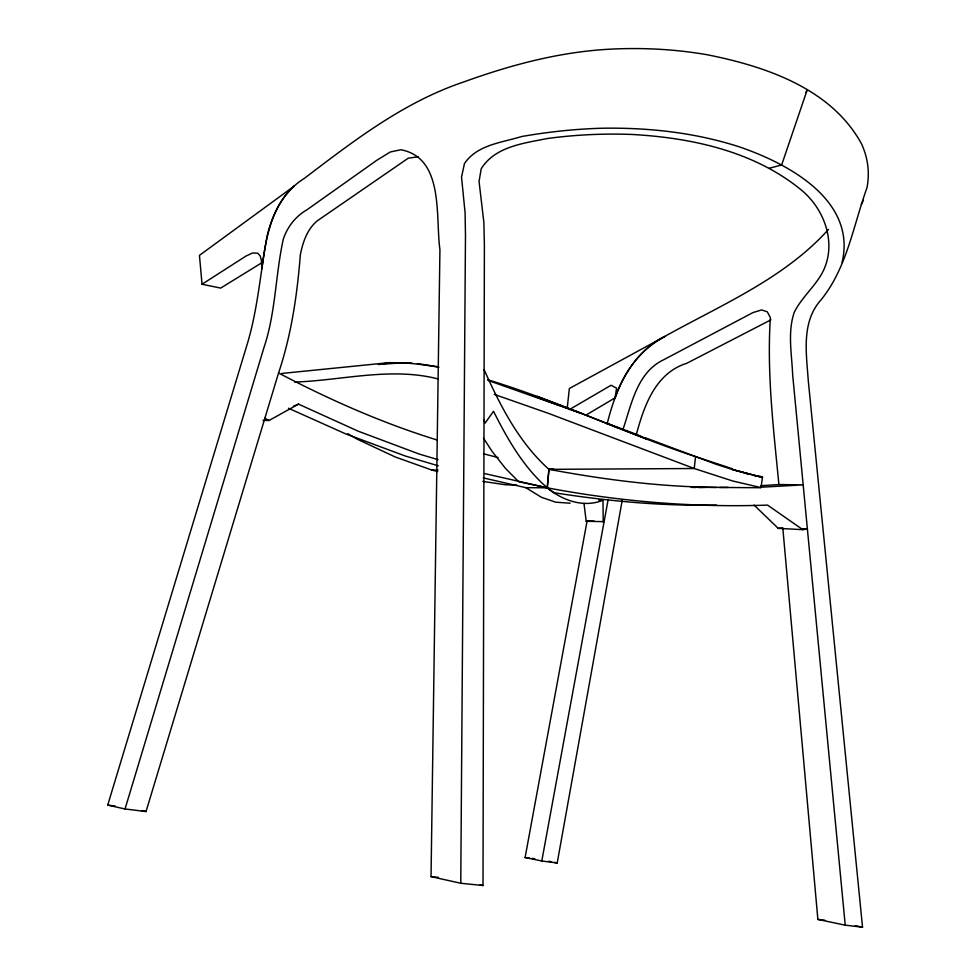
<?xml version="1.0" encoding="UTF-8"?>
<svg xmlns="http://www.w3.org/2000/svg" width="976" height="976" viewBox="0 0 976 976"><rect width="100%" height="100%" fill="white"/><g stroke="black" fill="none" stroke-linecap="round" stroke-linejoin="round"><path stroke-width="1.46" d="M125.038 808.982L263.959 347.578C275.793 312.418 275.391 274.988 283.308 239.132C287.456 226.713 295.618 216.318 307.001 209.755L376.834 160.271L390.278 151.988L400.819 149.755C444.592 157.844 435.296 217.294 439.932 249.661L431.038 876.631L460.757 883.268L483.01 885.513L484.389 244.793L483.864 222.455L479.057 181.414L481.217 168.775C494.905 146.473 524.002 143.24 547.402 138.507C575.511 134.7 603.912 133.407 632.265 134.468C691.215 137.799 752.825 150.999 799.795 188.783C824.525 208.108 837.664 243.902 822.256 272.89C814.448 287.139 801.455 297.68 794.269 312.283C787.4 332.255 791.829 354.203 792.671 374.894L845.228 925.163L862.54 927.2L808.25 380.359C806.371 353.251 801.125 322.019 820.999 299.9C846.936 268.01 853.292 225.602 866.944 187.88A242.987 129.796 -2.5 0 0 861.491 143.801C831.296 88.45 765.501 66.356 707.295 54.766A243.646 130.052 -2.5 0 0 615.783 48.922C563.457 50.825 512.498 64.294 463.49 82.045C403.808 102.126 353.861 140.703 304.39 178.352C283.796 190.967 272.524 213.39 267.07 236.216C260.299 272.877 257.762 310.319 246.623 346.114L107.714 805.102L125.038 808.982L146.034 811.544L278.55 372.991C291.397 334.78 297.204 294.764 300.352 254.699C302.914 242.072 307.086 229.311 317.346 220.783L408.212 158.21L418.362 156.733M460.757 883.268L465.479 235.472L465.088 212.817L461.526 177.071L464.466 163.553C477.179 144.716 501.64 142.716 521.611 136.53C548.512 131.845 575.718 128.905 603.022 128.21C648.906 127.551 695.144 132.614 738.93 146.729C787.717 163.273 856.855 200.068 842.081 262.483M716.567 505.08C662.094 506.215 607.658 501.127 553.88 492.697L547.268 487.817L548.939 469.346C518.951 442.531 500.298 405.882 484.133 369.672M567.227 408.053L569.362 388.497L664.827 336.464C640.524 349.164 623.371 372.564 615.014 398.354L616.576 388.18L611.086 385.252L569.496 409.542M487.634 379.737C558.431 401.173 625.335 433.466 695.546 456.622L694.229 468.517L732.854 481.034L761.024 487.597L762.463 477.447L732.842 469.663L716.03 464.247L644.892 437.614M594.201 521.147L587.125 520.781L525.1 857.501L541.79 861.003L557.211 862.979L622.322 499.749M541.79 861.003L608.17 499.48M607.109 424.109C615.209 391.047 629.496 356.618 660.423 338.855C718.287 306.074 782.996 279.953 828.441 229.47M623.03 429.367C631.57 404.052 637.096 372.307 663.753 359.717L753.021 312.552L761.646 309.929L767.27 311.808L770.369 317.615C766.758 373.369 773.529 429.013 778.909 484.547L803.175 484.865L761.256 487.219M636.108 435.369C643.867 406.406 655.14 373.113 686.836 363.267L770.991 319.799M805.92 92.488L807.237 89.78L781.63 165.005L769.076 168.287M861.32 204.399L863.455 200.348M202.044 284.248L245.903 256.102L252.516 253.004L257.688 253.223L260.116 255.773L261.422 260.263L261.812 268.937C265.679 239.645 270.999 206.509 294.374 185.965L199.446 255.37L202.044 284.248L220.686 288.091L261.958 262.666M583.99 503.47L586.198 521.318L604.095 521.648M585.771 415.215L615.38 397.683M586.198 521.318L587.125 520.781M263.02 420.339L269.071 420.485L298.51 404.125L358.204 431.197L419.107 454.023L438.065 459.684M293.41 406.211L298.51 404.125M603.217 522.184L602.985 500.249C583.709 508.093 562.518 500.517 547.268 487.817L525.832 487.671L483.279 477.898M754.058 505.068L778.226 528.37L802.784 529.663L807.384 528.955L803.041 528.748M778.226 528.37L781.642 527.931M294.606 382.067C342.344 380.433 391.01 366.683 438.358 379.005M553.477 468.956L548.939 469.346L547.243 487.805L518.695 481.729L505.544 468.468L492.209 451.571L483.498 438.175M398.72 363.084L378.359 364.438C398.55 360.9 418.96 363.95 438.956 367.244M760.682 485.719L778.909 484.547M698.682 487.524L704.721 487.402M598.8 500.298L602.985 500.249M347.834 433.722L356.887 439.017L395.219 456.963L431.88 470.078L438.004 470.054M728.059 487.366C667.913 487.89 607.987 480.363 548.939 469.346L694.229 468.517L548.475 413.373L494.198 394.353M692.228 487.268L716.482 487.439M719.507 487.451L760.45 487.732M411.97 363.096L389.314 362.633L281.808 373.454M691.228 487.329L695.693 487.5M517.012 485.231L505.202 484.73L482.888 481.4M570.167 503.213L555.698 502.201L541.302 497.235L525.844 487.671M746.14 473.58L750.446 474.397L732.842 469.663L762.463 477.447M431.038 876.631L438.431 877.387M762.049 476.703L754.009 475.544M782.789 527.784L817.876 919.416L825.049 920.27M107.714 805.102L115.156 806.017M525.1 857.501L529.285 858.038M532.066 858.392L534.86 858.758M417.447 363.633L438.053 366.769M547.268 487.817C619.809 501.566 693.765 507.691 767.587 505.104L802.784 529.663M760.914 477.313L762.488 477.63M548.817 861.222L551.623 861.808M554.417 862.394L557.211 862.979M855.318 925.687L862.54 927.2M817.876 919.416L845.228 925.163M480.18 884.89L483.01 885.513M141.666 810.568L146.034 811.544M484.718 473.592L547.243 487.805C523.368 467.101 507.544 439.163 493.514 411.274L485.06 423.194L483.998 420.156M431.929 470.09L437.699 471.554M483.486 453.791L498.126 457.561M438.297 465.82L405.199 455.975L345.565 433.832L288.481 408.249M488.171 380.457L581.33 413.373L646.319 438.907L638.219 435.028L605.84 422.876L617.918 427.952M732.695 468.858L695.546 456.622M437.199 440.03C382.238 423.084 329.437 399.66 278.55 372.991M527.357 393.718L581.33 413.373L537.081 396.317M536.593 396.805L557.882 404.894M264.874 418.265L269.071 420.485"/></g></svg>
